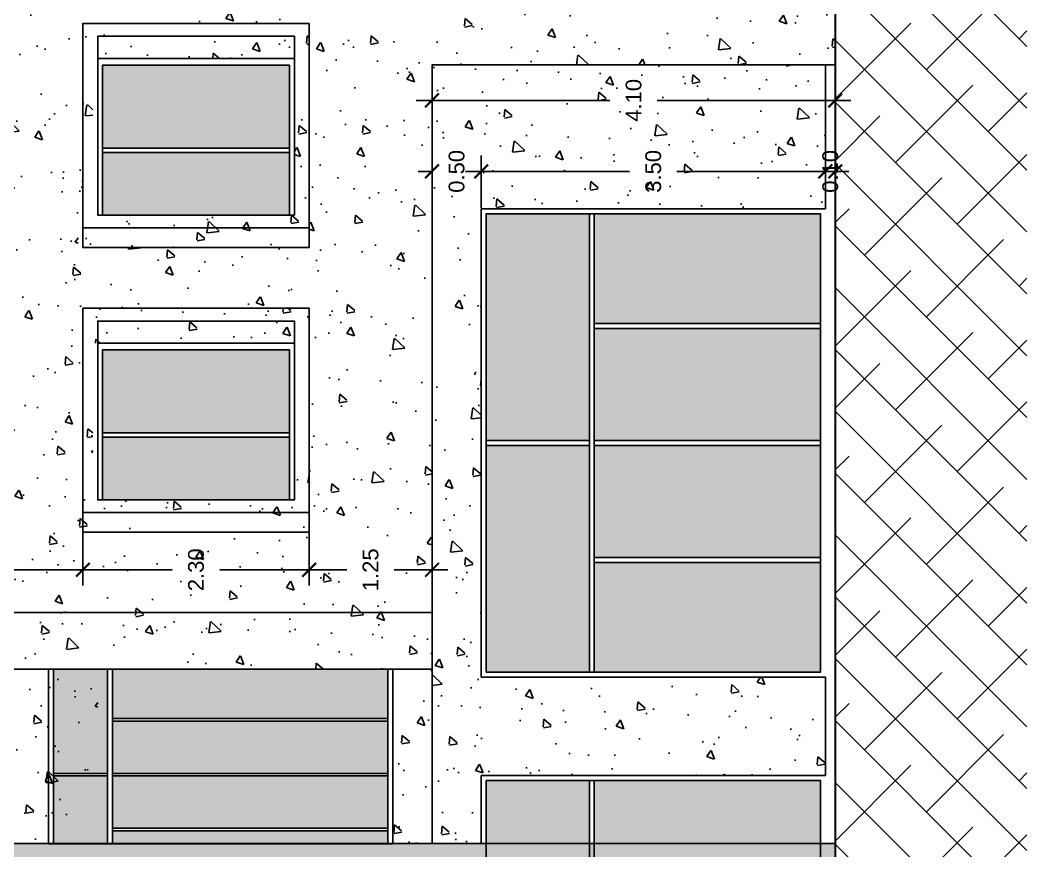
# Model space of a CAD drawing. Header units: metres. Extents: x 2618 to 2886, y 1654 to 1931.
# Drawn here: x 2802.95 to 2813.18, y 1798 to 1806.45 of the extents above; entities that cross this region are included whole.
import ezdxf

# ---------------------------------------------------------------- set-up
doc = ezdxf.new("R2010")
doc.units = ezdxf.units.M
doc.header["$PDMODE"] = 35
doc.linetypes.add('HIDDEN', pattern=[9.525, 6.35, -3.175])
for name, color, linetype in [('A-ANNO-DIMS-0100', 2, 'Continuous'), ('A-ELEV0', 7, 'Continuous'), ('A-ELEV3', 2, 'Continuous'), ('A-ELEV5', 5, 'Continuous'), ('A-PATT+', 8, 'Continuous')]:
    doc.layers.add(name, color=color, linetype=linetype)
doc.styles.add('ACABADOS', font='arial.ttf')
doc.dimstyles.new('100', dxfattribs={"dimtxt": 0.16, "dimasz": 0.14, "dimexe": 0.16, "dimexo": 0.01, "dimgap": 0.16, "dimtad": 0, "dimtih": 1, "dimtoh": 1, "dimzin": 1, "dimdsep": 46, "dimtxsty": 'ACABADOS', "dimblk": 'ARCHTICK', "dimcen": 0.16, "dimdle": 0.16, "dimclrd": 1, "dimclre": 8, "dimclrt": 2, "dimadec": 1, "dimazin": 0, "dimtp": 1.2, "dimtm": 0.6, "dimtfac": 1, "dimtix": 1, "dimtmove": 2, "dimatfit": 3, "dimldrblk": 'ARCHTICK', "dimfxl": 1, "dimtolj": 1, "dimtzin": 1, "dimarcsym": 0})

# ---------------------------------------------------------------- blocks, each defined once
blk = doc.blocks.new('A$C53c72f56')
at = {"layer": 'A-ELEV3', "transparency": 33554457}
h = blk.add_hatch(color=256, dxfattribs=at)
h.dxf.hatch_style = 1
h.paths.add_polyline_path([(-1.95, 0.638), (-1.95, 0), (-0.05, 0), (-0.05, 0.638)])
h.paths.add_polyline_path([(-1.95, 1.525), (-1.95, 0.681), (-0.05, 0.681), (-0.05, 1.525)])
at = {"layer": 'A-ELEV3'}
for p, q in [((-1.95, 0.681, 0), (-0.05, 0.681)), ((-1.95, 0.638, 0), (-0.05, 0.638))]:
    blk.add_line(p, q, dxfattribs=at)
for points in [[(0, 1.594), (0, 0), (-2, 0), (-2, 1.594)], [(-0.05, 1.525), (-0.05, 0), (-1.95, 0), (-1.95, 1.525)]]:
    blk.add_lwpolyline(points, close=True, dxfattribs=at)
blk = doc.blocks.new('A$C1a09a6e1')
at = {"layer": 'A-ELEV3', "transparency": 33554457}
h = blk.add_hatch(color=256, dxfattribs=at)
h.dxf.hatch_style = 1
h.paths.add_polyline_path([(-2.9, 4.46), (-3.45, 4.46), (-3.45, 3.401), (-2.9, 3.401)])
h.paths.add_polyline_path([(-2.9, 3.376), (-3.45, 3.376), (-3.45, 2.686), (-2.9, 2.686)])
h.paths.add_polyline_path([(-0.05, 2.818), (-2.85, 2.818), (-2.85, 2.686), (-0.05, 2.686)])
h.paths.add_polyline_path([(-0.05, 3.376), (-2.85, 3.376), (-2.85, 2.843), (-0.05, 2.843)])
h.paths.add_polyline_path([(-0.05, 3.933), (-2.85, 3.933), (-2.85, 3.401), (-0.05, 3.401)])
h.paths.add_polyline_path([(-0.05, 4.46), (-2.85, 4.46), (-2.85, 3.958), (-0.05, 3.958)])
at = {"layer": 'A-ELEV3'}
for p, q in [((-2.9, 2.686), (-2.9, 4.46)), ((-2.85, 2.686), (-2.85, 4.46)), ((-0.05, 3.958), (-2.85, 3.958)), ((-0.05, 3.933), (-2.85, 3.933)), ((-2.9, 3.401), (-3.45, 3.401)), ((-0.05, 3.401), (-2.85, 3.401)), ((-2.9, 3.376), (-3.45, 3.376)), ((-0.05, 3.376), (-2.85, 3.376)), ((-0.05, 2.843), (-2.85, 2.843)), ((-0.05, 2.818), (-2.85, 2.818))]:
    blk.add_line(p, q, dxfattribs=at)
for points in [[(-3.5, 2.686), (-3.5, 4.46), (0, 4.46), (0, 2.686)], [(-3.45, 2.686), (-3.45, 4.46), (-0.05, 4.46), (-0.05, 2.686)]]:
    blk.add_lwpolyline(points, close=True, dxfattribs=at)
blk = doc.blocks.new('A$Cf13f2d4b')
blk.add_wipeout([(-2.35, 4.797), (-2.4, 4.797), (-2.4, 0.05), (-2.35, 0.05)]).translate(0, 0, 0).dxf.layer = 'A-ELEV5'
blk.add_wipeout([(-0.05, 4.847), (0, 4.847), (0, 0), (-3.5, 0), (-3.5, 4.847), (-3.45, 4.847), (-3.45, 0.05), (-0.05, 0.05), (-0.05, 4.797), (-3.45, 4.797), (-3.45, 4.847)]).translate(0, 0, 0).dxf.layer = 'A-ELEV5'
at = {"layer": 'A-ELEV5', "transparency": 33554457}
h = blk.add_hatch(color=256, dxfattribs=at)
h.dxf.hatch_style = 1
h.paths.add_polyline_path([(-0.05, 1.187), (-2.35, 1.187), (-2.35, 0.05), (-0.05, 0.05)])
h.paths.add_polyline_path([(-0.05, 2.399), (-2.35, 2.399), (-2.35, 1.237), (-0.05, 1.237)])
h.paths.add_polyline_path([(-0.05, 3.61), (-2.35, 3.61), (-2.35, 2.449), (-0.05, 2.449)])
h.paths.add_polyline_path([(-0.05, 4.797), (-2.35, 4.797), (-2.35, 3.66), (-0.05, 3.66)])
h.paths.add_polyline_path([(-2.4, 4.797), (-3.45, 4.797), (-3.45, 2.449), (-2.4, 2.449)])
h.paths.add_polyline_path([(-2.4, 2.399), (-3.45, 2.399), (-3.45, 0.05), (-2.4, 0.05)])
at = {"layer": 'A-ELEV5', "elevation": 0}
for points in [[(-3.45, 4.797), (-3.45, 0.05), (-0.05, 0.05), (-0.05, 4.797)], [(-2.35, 4.797), (-2.4, 4.797), (-2.4, 0.05), (-2.35, 0.05)], [(-2.35, 1.237), (-2.35, 1.187), (-0.05, 1.187), (-0.05, 1.237)]]:
    blk.add_lwpolyline(points, close=True, dxfattribs=at)
for points in [[(-2.35, 3.66), (-2.35, 3.61), (-0.05, 3.61), (-0.05, 3.66)], [(-2.35, 2.449), (-2.35, 2.399), (-0.05, 2.399), (-0.05, 2.449)]]:
    blk.add_wipeout(points).translate(0, 0, 0).dxf.layer = 'A-ELEV5'
for points in [[(-2.35, 3.66), (-2.35, 3.61), (-0.05, 3.61), (-0.05, 3.66)], [(-2.35, 2.449), (-2.35, 2.399), (-0.05, 2.399), (-0.05, 2.449)]]:
    blk.add_lwpolyline(points, close=True, dxfattribs=at)
blk.add_wipeout([(-3.45, 2.449), (-3.45, 2.399), (-2.4, 2.399), (-2.4, 2.449)]).translate(0, 0, 0).dxf.layer = 'A-ELEV5'
blk.add_lwpolyline([(-3.45, 2.449), (-3.45, 2.399), (-2.4, 2.399), (-2.4, 2.449)], close=True, dxfattribs=at)
blk = doc.blocks.new('A$C9f76b2a5')
blk.add_wipeout([(-2.35, 0.05), (-2.4, 0.05), (-2.4, 4.711), (-2.35, 4.711)]).dxf.layer = 'A-ELEV5'
blk.add_wipeout([(-0.05, 0), (0, 0), (0, 4.761), (-3.5, 4.761), (-3.5, 0), (-3.45, 0), (-3.45, 4.711), (-0.05, 4.711), (-0.05, 0.05), (-3.45, 0.05), (-3.45, 0)]).dxf.layer = 'A-ELEV5'
at = {"layer": 'A-ELEV5', "transparency": 33554457}
h = blk.add_hatch(color=256, dxfattribs=at)
h.dxf.hatch_style = 1
h.paths.add_polyline_path([(-2.4, 4.711), (-3.45, 4.711), (-3.45, 2.405), (-2.4, 2.405)])
h.paths.add_polyline_path([(-2.4, 2.355), (-3.45, 2.355), (-3.45, 0.05), (-2.4, 0.05)])
h.paths.add_polyline_path([(-0.05, 1.165), (-2.35, 1.165), (-2.35, 0.05), (-0.05, 0.05)])
h.paths.add_polyline_path([(-0.05, 2.355), (-2.35, 2.355), (-2.35, 1.215), (-0.05, 1.215)])
h.paths.add_polyline_path([(-0.05, 3.545), (-2.35, 3.545), (-2.35, 2.405), (-0.05, 2.405)])
h.paths.add_polyline_path([(-0.05, 4.711), (-2.35, 4.711), (-2.35, 3.595), (-0.05, 3.595)])
at = {"layer": 'A-ELEV5'}
for points in [[(-3.45, 0.05), (-3.45, 4.711), (-0.05, 4.711), (-0.05, 0.05)], [(-2.35, 0.05), (-2.4, 0.05), (-2.4, 4.711), (-2.35, 4.711)], [(-2.35, 3.545), (-2.35, 3.595), (-0.05, 3.595), (-0.05, 3.545)]]:
    blk.add_lwpolyline(points, close=True, dxfattribs=at)
for points in [[(-2.35, 2.355), (-2.35, 2.405), (-0.05, 2.405), (-0.05, 2.355)], [(-2.35, 1.165), (-2.35, 1.215), (-0.05, 1.215), (-0.05, 1.165)]]:
    blk.add_wipeout(points).dxf.layer = 'A-ELEV5'
for points in [[(-2.35, 2.355), (-2.35, 2.405), (-0.05, 2.405), (-0.05, 2.355)], [(-2.35, 1.165), (-2.35, 1.215), (-0.05, 1.215), (-0.05, 1.165)]]:
    blk.add_lwpolyline(points, close=True, dxfattribs=at)
blk.add_wipeout([(-3.45, 2.355), (-3.45, 2.405), (-2.4, 2.405), (-2.4, 2.355)]).dxf.layer = 'A-ELEV5'
blk.add_lwpolyline([(-3.45, 2.355), (-3.45, 2.405), (-2.4, 2.405), (-2.4, 2.355)], close=True, dxfattribs=at)
blk = doc.blocks.new('_ArchTick')
at = {"color": 0, "linetype": 'ByBlock', "const_width": 0.15}
blk.add_lwpolyline([(-0.5, -0.5), (0.5, 0.5)], dxfattribs=at)
blk = doc.blocks.new('*D671')
at = {"layer": 'A-ANNO-DIMS-0100', "color": 8, "linetype": 'HIDDEN', "lineweight": -2, "transparency": 16777216}
for p, q in [((2807.634, 1804.542), (2807.634, 1805.072)), ((2811.134, 1804.542), (2811.134, 1805.072))]:
    blk.add_line(p, q, dxfattribs=at)
at = {"layer": 'A-ANNO-DIMS-0100', "color": 32, "lineweight": -2, "transparency": 16777216}
for p, q in [((2807.474, 1804.912), (2809.142, 1804.912)), ((2811.294, 1804.912), (2809.625, 1804.912))]:
    blk.add_line(p, q, dxfattribs=at)
at = {"layer": 'Defpoints', "color": 0, "transparency": 16777216}
for p in [(2811.134, 1804.912), (2807.634, 1804.532), (2811.134, 1804.532, 0)]:
    blk.add_point(p, dxfattribs=at)
at = {"layer": 'A-ANNO-DIMS-0100', "color": 32, "lineweight": -2, "transparency": 16777216, "xscale": 0.14, "yscale": 0.14, "zscale": 0.14, "rotation": 180}
blk.add_blockref('_ArchTick', (2807.634, 1804.912), dxfattribs=at)
at = {"layer": 'A-ANNO-DIMS-0100', "color": 32, "lineweight": -2, "transparency": 16777216, "xscale": 0.14, "yscale": 0.14, "zscale": 0.14}
blk.add_blockref('_ArchTick', (2811.134, 1804.912), dxfattribs=at)
at = {"layer": 'A-ANNO-DIMS-0100', "transparency": 16777216, "insert": (2809.384, 1804.912), "char_height": 0.16, "attachment_point": 5, "rotation": 90, "style": 'ACABADOS'}
blk.add_mtext('\\A1;3.50', dxfattribs=at)
blk = doc.blocks.new('*D672')
at = {"layer": 'A-ANNO-DIMS-0100', "color": 8, "linetype": 'HIDDEN', "lineweight": -2, "transparency": 16777216}
for p, q in [((2807.134, 1805.984), (2807.134, 1805.474)), ((2811.234, 1805.984), (2811.234, 1805.474))]:
    blk.add_line(p, q, dxfattribs=at)
at = {"layer": 'A-ANNO-DIMS-0100', "color": 32, "lineweight": -2, "transparency": 16777216}
for p, q in [((2806.974, 1805.634), (2808.942, 1805.634)), ((2811.394, 1805.634), (2809.425, 1805.634))]:
    blk.add_line(p, q, dxfattribs=at)
at = {"layer": 'Defpoints', "color": 0, "transparency": 16777216}
for p in [(2807.134, 1805.994, 0), (2811.234, 1805.994, 0), (2807.134, 1805.634)]:
    blk.add_point(p, dxfattribs=at)
at = {"layer": 'A-ANNO-DIMS-0100', "color": 32, "lineweight": -2, "transparency": 16777216, "xscale": 0.14, "yscale": 0.14, "zscale": 0.14, "rotation": 180}
blk.add_blockref('_ArchTick', (2807.134, 1805.634), dxfattribs=at)
at = {"layer": 'A-ANNO-DIMS-0100', "color": 32, "lineweight": -2, "transparency": 16777216, "xscale": 0.14, "yscale": 0.14, "zscale": 0.14}
blk.add_blockref('_ArchTick', (2811.234, 1805.634), dxfattribs=at)
at = {"layer": 'A-ANNO-DIMS-0100', "transparency": 16777216, "insert": (2809.184, 1805.634), "char_height": 0.16, "attachment_point": 5, "rotation": 90, "style": 'ACABADOS'}
blk.add_mtext('\\A1;4.10', dxfattribs=at)
blk = doc.blocks.new('*D673')
at = {"layer": 'A-ANNO-DIMS-0100', "color": 8, "linetype": 'HIDDEN', "lineweight": -2, "transparency": 16777216}
for p, q in [((2807.134, 1801.377), (2807.134, 1800.702)), ((2805.884, 1801.234), (2805.884, 1800.702))]:
    blk.add_line(p, q, dxfattribs=at)
at = {"layer": 'A-ANNO-DIMS-0100', "color": 32, "lineweight": -2, "transparency": 16777216}
for p, q in [((2805.724, 1800.862), (2806.267, 1800.862)), ((2807.294, 1800.862), (2806.75, 1800.862))]:
    blk.add_line(p, q, dxfattribs=at)
at = {"layer": 'Defpoints', "color": 0, "transparency": 16777216}
for p in [(2807.134, 1801.387, 0), (2805.884, 1801.244, 0), (2807.134, 1800.862)]:
    blk.add_point(p, dxfattribs=at)
at = {"layer": 'A-ANNO-DIMS-0100', "color": 32, "lineweight": -2, "transparency": 16777216, "xscale": 0.14, "yscale": 0.14, "zscale": 0.14, "rotation": 180}
blk.add_blockref('_ArchTick', (2805.884, 1800.862), dxfattribs=at)
at = {"layer": 'A-ANNO-DIMS-0100', "color": 32, "lineweight": -2, "transparency": 16777216, "xscale": 0.14, "yscale": 0.14, "zscale": 0.14}
blk.add_blockref('_ArchTick', (2807.134, 1800.862), dxfattribs=at)
at = {"layer": 'A-ANNO-DIMS-0100', "transparency": 16777216, "insert": (2806.509, 1800.862), "char_height": 0.16, "attachment_point": 5, "rotation": 90, "style": 'ACABADOS'}
blk.add_mtext('\\A1;1.25', dxfattribs=at)
blk = doc.blocks.new('*D676')
at = {"layer": 'A-ANNO-DIMS-0100', "color": 8, "linetype": 'HIDDEN', "lineweight": -2, "transparency": 16777216}
for p, q in [((2803.584, 1801.234), (2803.584, 1800.702)), ((2805.884, 1801.234), (2805.884, 1800.702))]:
    blk.add_line(p, q, dxfattribs=at)
at = {"layer": 'A-ANNO-DIMS-0100', "color": 32, "lineweight": -2, "transparency": 16777216}
for p, q in [((2803.424, 1800.862), (2804.492, 1800.862)), ((2806.044, 1800.862), (2804.976, 1800.862))]:
    blk.add_line(p, q, dxfattribs=at)
at = {"layer": 'Defpoints', "color": 0, "transparency": 16777216}
for p in [(2803.584, 1801.244, 0), (2805.884, 1801.244, 0), (2803.584, 1800.862)]:
    blk.add_point(p, dxfattribs=at)
at = {"layer": 'A-ANNO-DIMS-0100', "color": 32, "lineweight": -2, "transparency": 16777216, "xscale": 0.14, "yscale": 0.14, "zscale": 0.14, "rotation": 180}
blk.add_blockref('_ArchTick', (2803.584, 1800.862), dxfattribs=at)
at = {"layer": 'A-ANNO-DIMS-0100', "color": 32, "lineweight": -2, "transparency": 16777216, "xscale": 0.14, "yscale": 0.14, "zscale": 0.14}
blk.add_blockref('_ArchTick', (2805.884, 1800.862), dxfattribs=at)
at = {"layer": 'A-ANNO-DIMS-0100', "transparency": 16777216, "insert": (2804.734, 1800.862), "char_height": 0.16, "attachment_point": 5, "rotation": 90, "style": 'ACABADOS'}
blk.add_mtext('\\A1;2.30', dxfattribs=at)
blk = doc.blocks.new('*D677')
at = {"layer": 'A-ANNO-DIMS-0100', "color": 8, "linetype": 'HIDDEN', "lineweight": -2, "transparency": 16777216}
for p, q in [((2801.534, 1801.234), (2801.534, 1800.702)), ((2803.584, 1801.234), (2803.584, 1800.702))]:
    blk.add_line(p, q, dxfattribs=at)
at = {"layer": 'A-ANNO-DIMS-0100', "color": 32, "lineweight": -2, "transparency": 16777216}
for p, q in [((2801.374, 1800.862), (2802.317, 1800.862)), ((2803.744, 1800.862), (2802.801, 1800.862))]:
    blk.add_line(p, q, dxfattribs=at)
at = {"layer": 'Defpoints', "color": 0, "transparency": 16777216}
for p in [(2801.534, 1801.244), (2803.584, 1801.244, 0), (2801.534, 1800.862)]:
    blk.add_point(p, dxfattribs=at)
at = {"layer": 'A-ANNO-DIMS-0100', "color": 32, "lineweight": -2, "transparency": 16777216, "xscale": 0.14, "yscale": 0.14, "zscale": 0.14, "rotation": 180}
blk.add_blockref('_ArchTick', (2801.534, 1800.862), dxfattribs=at)
at = {"layer": 'A-ANNO-DIMS-0100', "color": 32, "lineweight": -2, "transparency": 16777216, "xscale": 0.14, "yscale": 0.14, "zscale": 0.14}
blk.add_blockref('_ArchTick', (2803.584, 1800.862), dxfattribs=at)
at = {"layer": 'A-ANNO-DIMS-0100', "transparency": 16777216, "insert": (2802.559, 1800.862), "char_height": 0.16, "attachment_point": 5, "rotation": 90, "style": 'ACABADOS'}
blk.add_mtext('\\A1;2.05', dxfattribs=at)
blk = doc.blocks.new('*D683')
at = {"layer": 'A-ANNO-DIMS-0100', "color": 8, "linetype": 'HIDDEN', "lineweight": -2, "transparency": 16777216}
for p, q in [((2807.134, 1804.542), (2807.134, 1805.072)), ((2807.634, 1804.542), (2807.634, 1805.072))]:
    blk.add_line(p, q, dxfattribs=at)
at = {"layer": 'A-ANNO-DIMS-0100', "color": 32, "lineweight": -2, "transparency": 16777216}
for p, q in [((2807.134, 1804.912), (2806.994, 1804.912)), ((2807.134, 1804.912), (2807.142, 1804.912)), ((2807.634, 1804.912), (2807.625, 1804.912)), ((2807.634, 1804.912), (2807.774, 1804.912))]:
    blk.add_line(p, q, dxfattribs=at)
at = {"layer": 'Defpoints', "color": 0, "transparency": 16777216}
for p in [(2807.134, 1804.912), (2807.134, 1804.532, 0), (2807.634, 1804.532)]:
    blk.add_point(p, dxfattribs=at)
at = {"layer": 'A-ANNO-DIMS-0100', "color": 32, "lineweight": -2, "transparency": 16777216, "xscale": 0.14, "yscale": 0.14, "zscale": 0.14}
blk.add_blockref('_ArchTick', (2807.134, 1804.912), dxfattribs=at)
at = {"layer": 'A-ANNO-DIMS-0100', "color": 32, "lineweight": -2, "transparency": 16777216, "xscale": 0.14, "yscale": 0.14, "zscale": 0.14, "rotation": 180}
blk.add_blockref('_ArchTick', (2807.634, 1804.912), dxfattribs=at)
at = {"layer": 'A-ANNO-DIMS-0100', "transparency": 16777216, "insert": (2807.384, 1804.912), "char_height": 0.16, "attachment_point": 5, "rotation": 90, "style": 'ACABADOS'}
blk.add_mtext('\\A1;0.50', dxfattribs=at)
blk = doc.blocks.new('*D770')
at = {"layer": 'A-ANNO-DIMS-0100', "color": 8, "linetype": 'HIDDEN', "lineweight": -2, "transparency": 16777216}
for p, q in [((2811.134, 1804.542), (2811.134, 1805.072)), ((2811.234, 1804.542), (2811.234, 1805.072))]:
    blk.add_line(p, q, dxfattribs=at)
at = {"layer": 'A-ANNO-DIMS-0100', "color": 32, "lineweight": -2, "transparency": 16777216}
for p, q in [((2811.134, 1804.912), (2810.994, 1804.912)), ((2811.134, 1804.912), (2811.234, 1804.912)), ((2811.234, 1804.912), (2811.374, 1804.912))]:
    blk.add_line(p, q, dxfattribs=at)
at = {"layer": 'Defpoints', "color": 0, "transparency": 16777216}
for p in [(2811.234, 1804.912), (2811.134, 1804.532), (2811.234, 1804.532, 0)]:
    blk.add_point(p, dxfattribs=at)
at = {"layer": 'A-ANNO-DIMS-0100', "color": 32, "lineweight": -2, "transparency": 16777216, "xscale": 0.14, "yscale": 0.14, "zscale": 0.14}
blk.add_blockref('_ArchTick', (2811.134, 1804.912), dxfattribs=at)
at = {"layer": 'A-ANNO-DIMS-0100', "color": 32, "lineweight": -2, "transparency": 16777216, "xscale": 0.14, "yscale": 0.14, "zscale": 0.14, "rotation": 180}
blk.add_blockref('_ArchTick', (2811.234, 1804.912), dxfattribs=at)
at = {"layer": 'A-ANNO-DIMS-0100', "transparency": 16777216, "insert": (2811.184, 1804.912), "char_height": 0.16, "attachment_point": 5, "rotation": 90, "style": 'ACABADOS'}
blk.add_mtext('\\A1;0.10', dxfattribs=at)

msp = doc.modelspace()

# ---------------------------------------------------------------- hatches: boundary and pattern name
at = {"layer": 'A-PATT+', "transparency": 33554513}
h = msp.add_hatch(dxfattribs=at)
h.set_pattern_fill('ANSI38', color=256, scale=0.14, angle=270, style=0)
h.set_pattern_definition([(315, (4549.0317, -901.5113), (0.314308964, 0.314308964), []), (45, (4549.0317, -901.5113), (0.314308964, 0.94292689), [1.11125, -0.66675])])
h.paths.add_polyline_path([(2813.183, 1825.513), (2811.234, 1825.513), (2811.234, 1789.178), (2811.384, 1789.178), (2811.384, 1786.93), (2811.383, 1786.93), (2811.383, 1784.465), (2811.383, 1775.685), (2813.183, 1775.685)])
h = msp.add_hatch(dxfattribs=at)
h.set_pattern_fill('AR-CONC', color=256, scale=0.005, angle=270)
h.set_pattern_definition([(320, (-0.65, 0.7128), (-0.07969543, -0.91092334), [0.09525, -1.04775]), (265, (-0.65, 0.7128), (0.95528423, 0.1762171), [0.0762, -0.83820292]), (10.451445, (-0.6567, 0.6369), (0.87558876, -0.73470624), [0.08095004, -0.89045122]), (316.1842, (-0.396, 0.7128), (-0.21021164, -1.3553952), [0.142875, -1.571625]), (6.635558, (-0.4135, 0.5999), (1.2371306, -1.18702067), [0.1214251, -1.33567804]), (261.18415, (-0.396, 0.7128), (1.2371306, -1.18702067), [0.11429984, -1.25729866]), (291, (-0.4595, 0.5858), (-0.51132599, -0.75807196), [0.09525, -1.04775]), (236, (-0.4595, 0.5858), (0.92093983, -0.30901014), [0.0762, -0.8382]), (341.451445, (-0.5021, 0.5226), (0.40961384, -1.0670821), [0.08095004, -0.8904497]), (307.5, (-0.65003, 0.7128), (0.422775194, -0.015443016), [0, -0.82804, 0, -0.8509, 0, -0.841375]), (277.5, (-0.65003, 0.7128), (0.500902874, -0.33409831), [0, -0.48514, 0, -0.80899, 0, -0.320675]), (237.5, (-0.65003, 0.99603), (-0.02864372, -0.677952976), [0, -0.3175, 0, -0.9906, 0, -1.31445]), (227.5, (-0.65, 1.123), (0.12713246, -0.74064591), [0, -0.41275, 0, -0.65786, 0, -0.93345])])
h.paths.add_polyline_path([(2805.884, 1803.522), (2803.534, 1803.522), (2803.534, 1801.444), (2805.884, 1801.444)])
h.paths.add_polyline_path([(2803.684, 1803.167), (2805.734, 1803.167), (2805.734, 1801.573), (2803.684, 1801.573)], flags=16)
h.paths.add_polyline_path([(2805.884, 1801.444), (2803.534, 1801.444), (2803.534, 1801.244), (2805.884, 1801.244)])
h.paths.add_polyline_path([(2805.884, 1804.339), (2803.534, 1804.339), (2803.534, 1804.139), (2805.884, 1804.139)])
h.paths.add_polyline_path([(2805.884, 1806.416), (2803.534, 1806.416), (2803.534, 1804.339), (2805.884, 1804.339)])
h.paths.add_polyline_path([(2803.684, 1804.468), (2803.684, 1806.061), (2805.734, 1806.061), (2805.734, 1804.468)], flags=16)

# ---------------------------------------------------------------- linework, layer by layer
at = {"layer": 'A-ELEV0', "lineweight": 5, "const_width": 0.02, "elevation": 0}
msp.add_lwpolyline([(2811.234, 1825.513), (2811.234, 1789.178), (2811.384, 1789.178), (2811.383, 1783.29), (2811.383, 1783.29), (2811.383, 1775.686)], dxfattribs=at)
at = {"layer": 'A-ELEV3'}
for p, q in [((2807.134, 1798.079, 0), (2807.134, 1805.994, 0)), ((2807.134, 1805.994, 0), (2811.234, 1805.994, 0)), ((2805.884, 1804.339, 0), (2803.584, 1804.339, 0)), ((2805.884, 1801.444, 0), (2803.584, 1801.444, 0)), ((2801.534, 1800.427), (2807.134, 1800.427, 0)), ((2801.534, 1799.852), (2807.134, 1799.852, 0))]:
    msp.add_line(p, q, dxfattribs=at)
at = {"layer": 'A-ELEV3', "elevation": 0}
for points in [[(2805.884, 1806.416), (2805.884, 1804.139), (2803.584, 1804.139), (2803.584, 1806.416)], [(2803.734, 1806.286), (2803.734, 1804.468), (2805.734, 1804.468), (2805.734, 1806.286)], [(2803.584, 1803.521), (2803.584, 1801.244), (2805.884, 1801.244), (2805.884, 1803.521)], [(2803.734, 1803.167), (2803.734, 1801.573), (2805.734, 1801.573), (2805.734, 1803.167)], [(2803.234, 1799.85), (2806.734, 1799.852), (2806.734, 1798.079), (2803.234, 1798.078)]]:
    msp.add_lwpolyline(points, close=True, dxfattribs=at)
at = {"layer": 'A-ELEV3'}
msp.add_lwpolyline([(2803.734, 1803.167), (2805.734, 1803.167), (2805.734, 1803.391), (2803.734, 1803.391)], close=True, dxfattribs=at)

# ---------------------------------------------------------------- block references
for name, p in [('A$C53c72f56', (2805.734, 1804.467, 0)), ('A$C53c72f56', (2805.734, 1801.573, 0)), ('A$C1a09a6e1', (2806.734, 1795.391, 0))]:
    msp.add_blockref(name, p, dxfattribs=at)
at = {"layer": 'A-ELEV5'}
for name, p in [('A$C9f76b2a5', (2811.134, 1799.771)), ('A$Cf13f2d4b', (2811.134, 1793.924))]:
    msp.add_blockref(name, p, dxfattribs=at)

# ---------------------------------------------------------------- dimensions: what is measured, and where the dimension line sits
at = {"layer": 'A-ANNO-DIMS-0100', "color": 32, "true_color": 0xcc6600}
for base, p1, p2, picture, middle in [((2807.134, 1805.634), (2811.234, 1805.994, 0), (2807.134, 1805.994, 0), '*D672', (2809.184, 1805.634)), ((2807.134, 1800.862), (2805.884, 1801.244, 0), (2807.134, 1801.387, 0), '*D673', (2806.509, 1800.862)), ((2801.534, 1800.862), (2803.584, 1801.244, 0), (2801.534, 1801.244), '*D677', (2802.559, 1800.862)), ((2803.584, 1800.862), (2805.884, 1801.244, 0), (2803.584, 1801.244, 0), '*D676', (2804.734, 1800.862))]:
    dim = msp.add_linear_dim(base=base, p1=p1, p2=p2, dimstyle='100', override={"dimclrd": 32, "dimclrt": 256}, dxfattribs=at)
    dim.commit()
    dim.dimension.update_dxf_attribs({"geometry": picture, "text_midpoint": middle, "text_rotation": 90})

# ---------------------------------------------------------------- next in the draw order: hatches: boundary and pattern name
at = {"layer": 'A-ELEV0', "true_color": 0xa24744}
h = msp.add_hatch(color=15, dxfattribs=at)
h.dxf.hatch_style = 1
h.paths.add_polyline_path([(2811.234, 1798.079), (2801.534, 1798.079), (2801.534, 1797.083), (2811.234, 1797.083)])
h.paths.add_polyline_path([(2811.234, 1797.083), (2801.534, 1797.083), (2801.534, 1788.953), (2803.234, 1788.953), (2803.234, 1795.933), (2811.234, 1795.933)])
at = {"layer": 'A-PATT+', "transparency": 33554513}
h = msp.add_hatch(dxfattribs=at)
h.set_pattern_fill('AR-CONC', color=256, scale=0.005, angle=270)
h.set_pattern_definition([(320, (0, 0.7128), (-0.07969543, -0.91092334), [0.09525, -1.04775]), (265, (0, 0.7128), (0.95528423, 0.1762171), [0.0762, -0.83820292]), (10.451445, (-0.0066, 0.6369), (0.87558876, -0.73470624), [0.08095004, -0.89045122]), (316.1842, (0.254, 0.7128), (-0.21021164, -1.3553952), [0.142875, -1.571625]), (6.635558, (0.2365, 0.5999), (1.2371306, -1.18702067), [0.1214251, -1.33567804]), (261.18415, (0.254, 0.7128), (1.2371306, -1.18702067), [0.11429984, -1.25729866]), (291, (0.1905, 0.5858), (-0.51132599, -0.75807196), [0.09525, -1.04775]), (236, (0.1905, 0.5858), (0.92093983, -0.30901014), [0.0762, -0.8382]), (341.451445, (0.1479, 0.5226), (0.40961384, -1.0670821), [0.08095004, -0.8904497]), (307.5, (0, 0.7128), (0.422775194, -0.015443016), [0, -0.82804, 0, -0.8509, 0, -0.841375]), (277.5, (0, 0.7128), (0.500902874, -0.33409831), [0, -0.48514, 0, -0.80899, 0, -0.320675]), (237.5, (5e-17, 0.99603), (-0.02864372, -0.677952976), [0, -0.3175, 0, -0.9906, 0, -1.31445]), (227.5, (8e-17, 1.123), (0.12713246, -0.74064591), [0, -0.41275, 0, -0.65786, 0, -0.93345])])
h.paths.add_polyline_path([(2811.234, 1807.034), (2801.534, 1807.034), (2801.534, 1800.427), (2807.134, 1800.427), (2807.134, 1805.994), (2811.234, 1805.994)])
h.paths.add_polyline_path([(2805.884, 1804.139), (2803.534, 1804.139), (2803.534, 1806.416), (2805.884, 1806.416)], flags=16)
h.paths.add_polyline_path([(2805.884, 1803.521), (2805.884, 1801.244), (2803.534, 1801.244), (2803.534, 1803.521)], flags=16)
h.paths.add_polyline_path([(2807.134, 1799.852), (2801.534, 1799.852), (2801.534, 1798.079), (2803.734, 1798.079), (2803.734, 1799.852), (2806.734, 1799.852), (2806.734, 1798.079), (2807.134, 1798.077)])
h.paths.add_polyline_path([(2807.134, 1800.427), (2801.534, 1800.427), (2801.534, 1799.852), (2807.134, 1799.852)])
h = msp.add_hatch(dxfattribs=at)
h.set_pattern_fill('AR-CONC', color=256, scale=0.005, angle=270)
h.set_pattern_definition([(320, (0, -69.2951), (-0.07969543, -0.91092334), [0.09525, -1.04775]), (265, (0, -69.2951), (0.95528423, 0.1762171), [0.0762, -0.83820292]), (10.451445, (-0.0066, -69.371), (0.87558876, -0.73470624), [0.08095004, -0.89045122]), (316.1842, (0.254, -69.2951), (-0.21021164, -1.3553952), [0.142875, -1.571625]), (6.635558, (0.2365, -69.408), (1.2371306, -1.18702067), [0.1214251, -1.33567804]), (261.18415, (0.254, -69.2951), (1.2371306, -1.18702067), [0.11429984, -1.25729866]), (291, (0.1905, -69.4221), (-0.51132599, -0.75807196), [0.09525, -1.04775]), (236, (0.1905, -69.4221), (0.92093983, -0.30901014), [0.0762, -0.8382]), (341.451445, (0.1479, -69.4853), (0.40961384, -1.0670821), [0.08095004, -0.8904497]), (307.5, (0, -69.2951), (0.422775194, -0.015443016), [0, -0.82804, 0, -0.8509, 0, -0.841375]), (277.5, (0, -69.2951), (0.500902874, -0.33409831), [0, -0.48514, 0, -0.80899, 0, -0.320675]), (237.5, (5e-17, -69.0119), (-0.02864372, -0.677952976), [0, -0.3175, 0, -0.9906, 0, -1.31445]), (227.5, (8e-17, -68.8849), (0.12713246, -0.74064591), [0, -0.41275, 0, -0.65786, 0, -0.93345])])
h.paths.add_polyline_path([(2811.234, 1793.925), (2807.634, 1793.925), (2807.634, 1795.933), (2806.834, 1795.933), (2806.834, 1792.925), (2811.234, 1792.925)])
h.paths.add_polyline_path([(2811.234, 1792.925), (2806.834, 1792.925), (2806.834, 1789.178), (2807.134, 1789.176), (2807.134, 1790.176), (2807.634, 1790.176), (2807.634, 1792.425), (2811.234, 1792.425)])
h.paths.add_polyline_path([(2807.634, 1798.771), (2811.134, 1798.771), (2811.134, 1799.771), (2807.634, 1799.771), (2807.634, 1804.532), (2811.134, 1804.532), (2811.134, 1805.994), (2807.134, 1805.994), (2807.134, 1798.079), (2807.634, 1798.079)])

# ---------------------------------------------------------------- next in the draw order: linework, layer by layer
at = {"layer": 'A-ELEV0', "elevation": 0}
msp.add_lwpolyline([(2811.234, 1798.079), (2801.534, 1798.079), (2801.534, 1788.953), (2803.234, 1788.953), (2803.234, 1795.933), (2811.234, 1795.933)], dxfattribs=at)
at = {"layer": 'A-ELEV5', "elevation": 0}
msp.add_lwpolyline([(2807.634, 1798.771), (2811.134, 1798.771), (2811.134, 1799.771), (2807.634, 1799.771), (2807.634, 1804.532), (2811.134, 1804.532), (2811.134, 1805.994), (2807.134, 1805.994), (2807.134, 1798.079), (2807.634, 1798.079)], close=True, dxfattribs=at)

# ---------------------------------------------------------------- next in the draw order: dimensions: what is measured, and where the dimension line sits
at = {"layer": 'A-ANNO-DIMS-0100', "color": 32, "true_color": 0xcc6600}
for base, p1, p2, picture, middle in [((2807.134, 1804.912), (2807.634, 1804.532), (2807.134, 1804.532, 0), '*D683', (2807.384, 1804.912)), ((2811.134, 1804.912), (2807.634, 1804.532), (2811.134, 1804.532, 0), '*D671', (2809.384, 1804.912)), ((2811.234, 1804.912), (2811.134, 1804.532), (2811.234, 1804.532, 0), '*D770', (2811.184, 1804.912))]:
    dim = msp.add_linear_dim(base=base, p1=p1, p2=p2, dimstyle='100', override={"dimclrd": 32, "dimclrt": 256}, dxfattribs=at)
    dim.commit()
    dim.dimension.update_dxf_attribs({"geometry": picture, "text_midpoint": middle, "text_rotation": 90})

doc.saveas('drawing.dxf')
